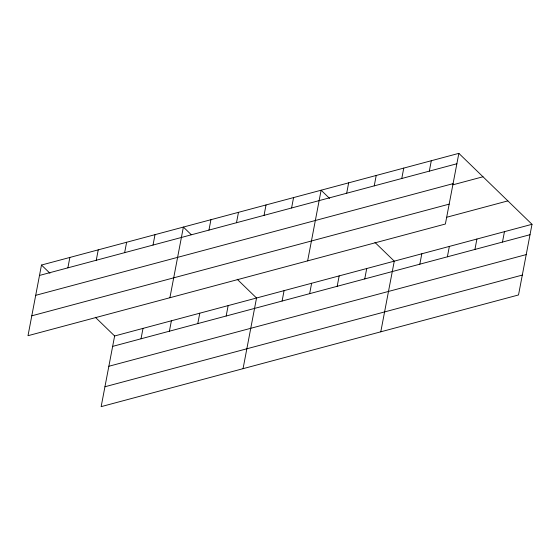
<?xml version="1.0" encoding="UTF-8"?>
<svg xmlns="http://www.w3.org/2000/svg" width="560" height="560" viewBox="0 0 560 560"><rect width="100%" height="100%" fill="white"/><g stroke="black" fill="none" stroke-linecap="round" stroke-linejoin="round"><path stroke-width="0.84" d="M41.482 265.041L28 335.699L445.375 224.021L458.85 153.356L41.482 265.041L49.931 273.231M67.879 267.848L69.86 257.446M96.257 260.253L98.245 249.851M124.642 252.658L126.623 242.256M95.319 317.254L114.625 335.979L101.15 406.644L518.518 294.959L532 224.301L458.85 153.356M153.02 245.063L155.008 234.661M141.022 338.793L143.01 328.391M169.904 297.731L183.386 227.066L191.233 234.675M169.407 331.198L171.388 320.796M208.95 230.097L210.931 219.695M197.785 323.603L199.773 313.201M236.495 222.726L238.483 212.324M226.17 316.008L228.151 305.606M264.04 215.355L266.028 204.953M243.054 368.676L256.536 298.011L237.223 279.279M291.585 207.984L293.573 197.582M282.093 301.042L284.081 290.64M307.643 260.876L321.118 190.211L329.567 198.408M309.645 293.671L311.626 283.269M346.682 193.242L348.663 182.84M337.19 286.3L339.171 275.898M374.227 185.871L376.215 175.469M364.735 278.929L366.723 268.527M401.772 178.5L403.76 168.098M380.786 331.814L394.268 261.156L374.955 242.424M429.324 171.129L431.305 160.727M419.832 264.187L421.813 253.785M447.377 256.816L449.358 246.414M474.922 249.445L476.91 239.043M502.467 242.074L504.455 231.672M39.494 275.443L456.869 163.758M35.7 295.33L453.075 183.645M452.942 184.807L482.993 176.764M31.794 315.812L449.169 204.134M446.922 217.196L507.864 200.886M114.625 335.979L532 224.301M112.644 346.388L530.012 234.703M108.85 366.275L526.225 254.59M104.944 386.757L522.312 275.079"/></g></svg>
